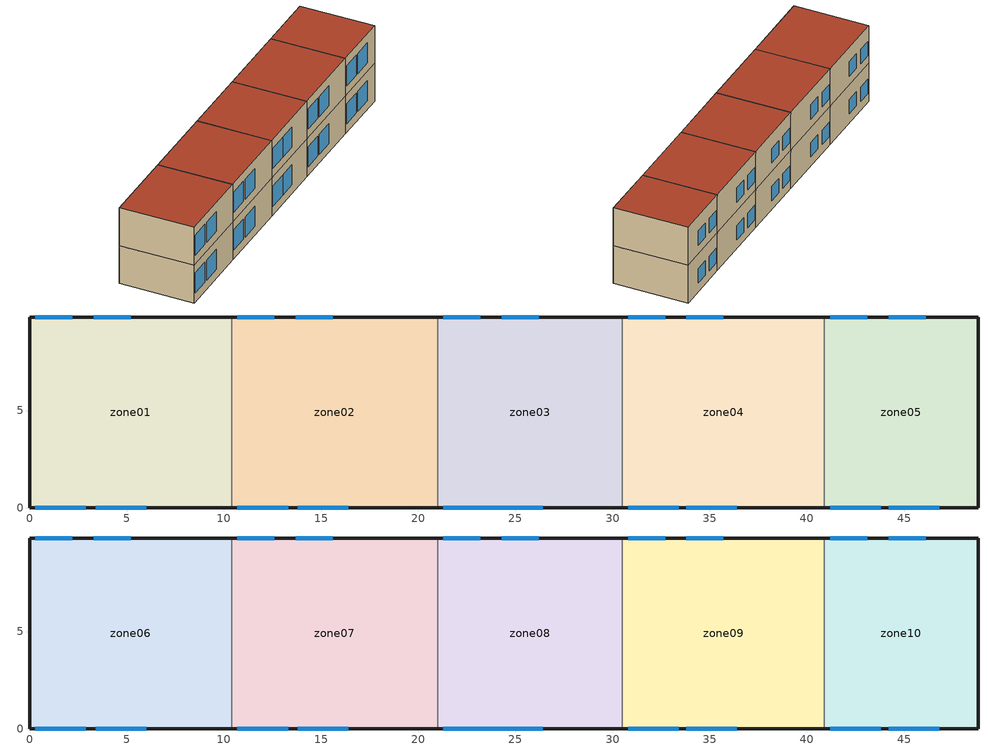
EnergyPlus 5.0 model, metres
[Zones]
zone01
 floor ground (GROUND_FLOOR): 10.4,9.8 10.4,0 0,0 0,9.8 z0
 wall outside (EXT_WALL): 10.4,9.8 0,9.8 0,0 10.4,0 z0:5.3
 wall to zone02 (ADJ_WALL): 10.4,0 10.4,9.8 z0:5.3
 window (EXT_WINDOW1): 0.3,0 2.9,0 / 3.4,0 6,0 z1.25:4.05; 2.2,9.8 0.3,9.8 / 5.2,9.8 3.3,9.8 z1.25:3.25
 ceiling to zone06 (ADJ_CEILING): 0,9.8 0,0 10.4,0 10.4,9.8 z5.3
zone02
 floor ground (GROUND_FLOOR): 21,9.8 21,0 10.4,0 10.4,9.8 z0
 wall outside (EXT_WALL): 21,9.8 10.4,9.8 / 10.4,0 21,0 z0:5.3
 wall to zone03 (ADJ_WALL): 21,0 21,9.8 z0:5.3
 wall to zone01 (ADJ_WALL): 10.4,9.8 10.4,0 z0:5.3
 window (EXT_WINDOW1): 10.7,0 13.3,0 / 13.8,0 16.4,0 z1.25:4.05; 12.6,9.8 10.7,9.8 / 15.6,9.8 13.7,9.8 z1.25:3.25
 ceiling to zone07 (ADJ_CEILING): 10.4,9.8 10.4,0 21,0 21,9.8 z5.3
zone03
 floor ground (GROUND_FLOOR): 30.5,9.8 30.5,0 21,0 21,9.8 z0
 wall outside (EXT_WALL): 30.5,9.8 21,9.8 / 21,0 30.5,0 z0:5.3
 wall to zone04 (ADJ_WALL): 30.5,0 30.5,9.8 z0:5.3
 wall to zone02 (ADJ_WALL): 21,9.8 21,0 z0:5.3
 window (EXT_WINDOW1): 21.3,0 23.9,0 / 23.8,0 26.4,0 z1.25:4.05; 23.2,9.8 21.3,9.8 / 26.2,9.8 24.3,9.8 z1.25:3.25
 ceiling to zone08 (ADJ_CEILING): 21,9.8 21,0 30.5,0 30.5,9.8 z5.3
zone04
 floor ground (GROUND_FLOOR): 40.9,9.8 40.9,0 30.5,0 30.5,9.8 z0
 wall outside (EXT_WALL): 40.9,9.8 30.5,9.8 / 30.5,0 40.9,0 z0:5.3
 wall to zone05 (ADJ_WALL): 40.9,0 40.9,9.8 z0:5.3
 wall to zone03 (ADJ_WALL): 30.5,9.8 30.5,0 z0:5.3
 window (EXT_WINDOW1): 30.8,0 33.4,0 / 33.8,0 36.4,0 z1.25:4.05; 32.7,9.8 30.8,9.8 / 35.7,9.8 33.8,9.8 z1.25:3.25
 ceiling to zone09 (ADJ_CEILING): 30.5,9.8 30.5,0 40.9,0 40.9,9.8 z5.3
zone05
 floor ground (GROUND_FLOOR): 48.8,9.8 48.8,0 40.9,0 40.9,9.8 z0
 wall outside (EXT_WALL): 40.9,0 48.8,0 48.8,9.8 40.9,9.8 z0:5.3
 wall to zone04 (ADJ_WALL): 40.9,9.8 40.9,0 z0:5.3
 window (EXT_WINDOW1): 41.2,0 43.8,0 / 44.2,0 46.8,0 z1.25:4.05; 43.1,9.8 41.2,9.8 / 46.1,9.8 44.2,9.8 z1.25:3.25
 ceiling to zone10 (ADJ_CEILING): 40.9,9.8 40.9,0 48.8,0 48.8,9.8 z5.3
zone06
 floor to zone01 (ADJ_CEILING): 10.4,9.8 10.4,0 0,0 0,9.8 z5.3
 wall outside (EXT_WALL): 10.4,9.8 0,9.8 0,0 10.4,0 z5.3:10.6
 wall to zone07 (ADJ_WALL): 10.4,0 10.4,9.8 z5.3:10.6
 window (EXT_WINDOW1): 0.3,0 2.9,0 / 3.4,0 6,0 z6.55:9.35; 2.2,9.8 0.3,9.8 / 5.2,9.8 3.3,9.8 z6.55:8.55
 roof outside (EXT_ROOF): 0,9.8 0,0 10.4,0 10.4,9.8 z10.6
zone07
 floor to zone02 (ADJ_CEILING): 21,9.8 21,0 10.4,0 10.4,9.8 z5.3
 wall outside (EXT_WALL): 21,9.8 10.4,9.8 / 10.4,0 21,0 z5.3:10.6
 wall to zone08 (ADJ_WALL): 21,0 21,9.8 z5.3:10.6
 wall to zone06 (ADJ_WALL): 10.4,9.8 10.4,0 z5.3:10.6
 window (EXT_WINDOW1): 10.7,0 13.3,0 / 13.8,0 16.4,0 z6.55:9.35; 12.6,9.8 10.7,9.8 / 15.6,9.8 13.7,9.8 z6.55:8.55
 roof outside (EXT_ROOF): 10.4,9.8 10.4,0 21,0 21,9.8 z10.6
zone08
 floor to zone03 (ADJ_CEILING): 30.5,9.8 30.5,0 21,0 21,9.8 z5.3
 wall outside (EXT_WALL): 30.5,9.8 21,9.8 / 21,0 30.5,0 z5.3:10.6
 wall to zone09 (ADJ_WALL): 30.5,0 30.5,9.8 z5.3:10.6
 wall to zone07 (ADJ_WALL): 21,9.8 21,0 z5.3:10.6
 window (EXT_WINDOW1): 21.3,0 23.9,0 / 23.8,0 26.4,0 z6.55:9.35; 23.2,9.8 21.3,9.8 / 26.2,9.8 24.3,9.8 z6.55:8.55
 roof outside (EXT_ROOF): 21,9.8 21,0 30.5,0 30.5,9.8 z10.6
zone09
 floor to zone04 (ADJ_CEILING): 40.9,9.8 40.9,0 30.5,0 30.5,9.8 z5.3
 wall outside (EXT_WALL): 40.9,9.8 30.5,9.8 / 30.5,0 40.9,0 z5.3:10.6
 wall to zone10 (ADJ_WALL): 40.9,0 40.9,9.8 z5.3:10.6
 wall to zone08 (ADJ_WALL): 30.5,9.8 30.5,0 z5.3:10.6
 window (EXT_WINDOW1): 30.8,0 33.4,0 / 33.8,0 36.4,0 z6.55:9.35; 32.7,9.8 30.8,9.8 / 35.7,9.8 33.8,9.8 z6.55:8.55
 roof outside (EXT_ROOF): 30.5,9.8 30.5,0 40.9,0 40.9,9.8 z10.6
zone10
 floor to zone05 (ADJ_CEILING): 48.8,9.8 48.8,0 40.9,0 40.9,9.8 z5.3
 wall outside (EXT_WALL): 40.9,0 48.8,0 48.8,9.8 40.9,9.8 z5.3:10.6
 wall to zone09 (ADJ_WALL): 40.9,9.8 40.9,0 z5.3:10.6
 window (EXT_WINDOW1): 41.2,0 43.8,0 / 44.2,0 46.8,0 z6.55:9.35; 43.1,9.8 41.2,9.8 / 46.1,9.8 44.2,9.8 z6.55:8.55
 roof outside (EXT_ROOF): 40.9,9.8 40.9,0 48.8,0 48.8,9.8 z10.6
[Building]
TRNSYS18: North Axis {deg}=0; Terrain=City; Loads Convergence Tolerance Value=0; Temperature Convergence Tolerance Value {deltaC}=0; Solar Distribution=FullInteriorAndExterior; Maximum Number of Warmup Days=0
[Site:Location]
not used: Latitude {deg}=0; Longitude {deg}=0; Time Zone {hr}=0; Elevation {m}=0
[Construction]
GROUND_FLOOR; EXT_WALL; EXT_ROOF; ADJ_WALL; ADJ_CEILING; EXT_WINDOW1: 
[WindowProperty:ShadingControl]
ESHADE=0; ISHADE=INPUT 1*MAX_ISHADE : SHADECNTRL=ISHADE_INTERNAL
[SurfaceProperty:OtherSideCoefficients]
BOUNDARY=IDENTICAL; BOUNDARY=INPUT 1*TBOUNDARY; BOUNDARY=INPUT 1*TBOUNDARY_2; BOUNDARY=INPUT 1*TBOUNDARY_3; BOUNDARY=INPUT 1*TGROUND; BOUNDARY=20; BOUNDARY=15
[Zone] Multiplier=1
zone01; zone02; zone03; zone04; zone05; zone06; zone07; zone08; zone09; zone10; C5D6F7; 5A09F2
